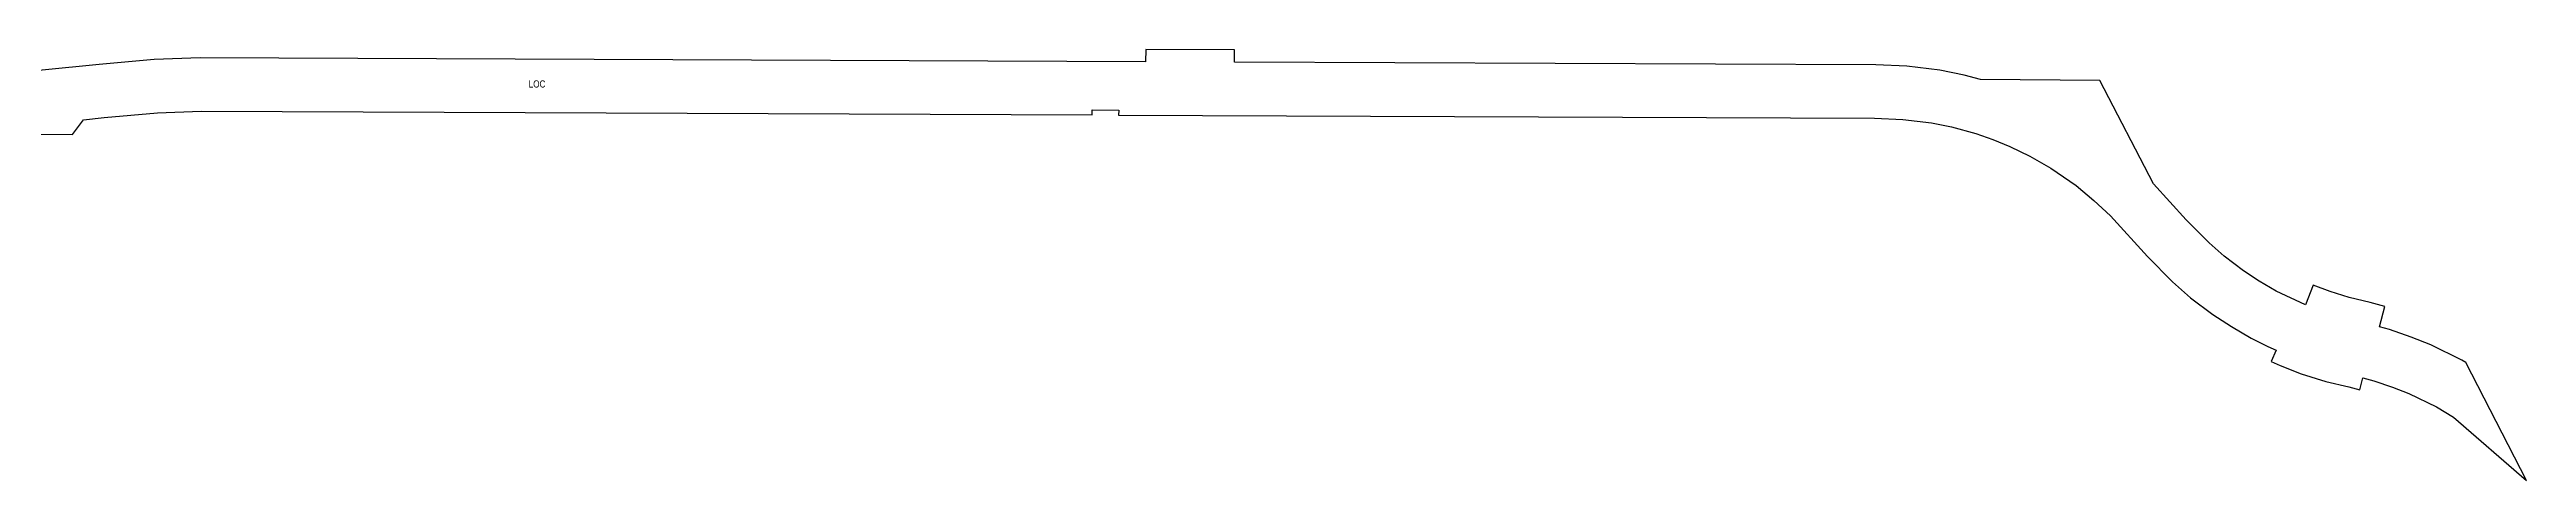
# Model space of a CAD drawing. Extents: x 395829 to 398616, y 6163825 to 6165055.
# Drawn here: x 397223 to 398616, y 6163825 to 6164068 of the extents above; entities that cross this region are included whole.
import ezdxf

# ---------------------------------------------------------------- set-up
doc = ezdxf.new("R2010")
doc.units = 0
doc.header["$LTSCALE"] = 5
doc.layers.add('28', color=37, linetype='Continuous')
doc.layers.add('40', color=2, linetype='Continuous')
doc.styles.add('80L', font='ARIALN.TTF', dxfattribs={"height": 10})

msp = doc.modelspace()

# ---------------------------------------------------------------- linework, layer by layer
at = {"layer": '28', "flags": 128}
msp.add_lwpolyline([(396387.7, 6164020.9), (397235.4, 6164019.9), (397241.7, 6164028.2), (397253.2, 6164029.4), (397283.3, 6164032), (397307.8, 6164033), (397808.9, 6164030.9), (397808.9, 6164033.7), (397823.9, 6164033.6), (397823.8, 6164030.8), (398249, 6164029), (398264.8, 6164028.4), (398280.9, 6164026.4), (398292.3, 6164024.1), (398305.9, 6164020.4), (398315.4, 6164017), (398325, 6164013.1), (398336.2, 6164007.7), (398348, 6164001), (398362.4, 6163991.2), (398372.3, 6163982.8), (398381.6, 6163974.1), (398402.4, 6163951.2), (398416.5, 6163936.9), (398426.7, 6163928), (398439.2, 6163918.5), (398449.6, 6163911.7), (398460.8, 6163905.3), (398470.2, 6163900.6), (398474.9, 6163898.5), (398472, 6163892.1), (398477, 6163889.8), (398488.9, 6163885.2), (398502.7, 6163880.9), (398515.7, 6163877.8), (398521.8, 6163876.2), (398523.6, 6163882.9), (398529.8, 6163881.2), (398540.3, 6163877.7), (398549.5, 6163874), (398564.9, 6163866.5), (398574.5, 6163860.7), (398615.6, 6163825.1), (398581.4, 6163891.5), (398579.2, 6163892.8), (398561.8, 6163901.4), (398550.8, 6163905.8), (398538.5, 6163910), (398532.9, 6163911.5), (398536, 6163923.1), (398527.7, 6163925.3), (398515.8, 6163928.1), (398505.1, 6163931.5), (398495.6, 6163935.1), (398491.3, 6163924), (398474.9, 6163931.7), (398465.3, 6163937.3), (398456.5, 6163943.1), (398445.6, 6163951.3), (398437.1, 6163958.8), (398424.2, 6163971.8), (398405.9, 6163992), (398375.7, 6164050.3), (398308.5, 6164050.8), (398299.3, 6164053.3), (398285.7, 6164056), (398267.1, 6164058.3), (398249.6, 6164059), (397888.9, 6164060.5), (397889, 6164067.5), (397839, 6164067.7), (397838.9, 6164060.7), (397307.3, 6164063), (397281.3, 6164062), (397250.4, 6164059.2), (397184.3, 6164052.7)], dxfattribs=at)

# ---------------------------------------------------------------- texts
at = {"layer": '40', "style": '80L'}
msp.add_text('LOC', height=4, dxfattribs=at).set_placement((397492, 6164046.3))

doc.saveas('drawing.dxf')
